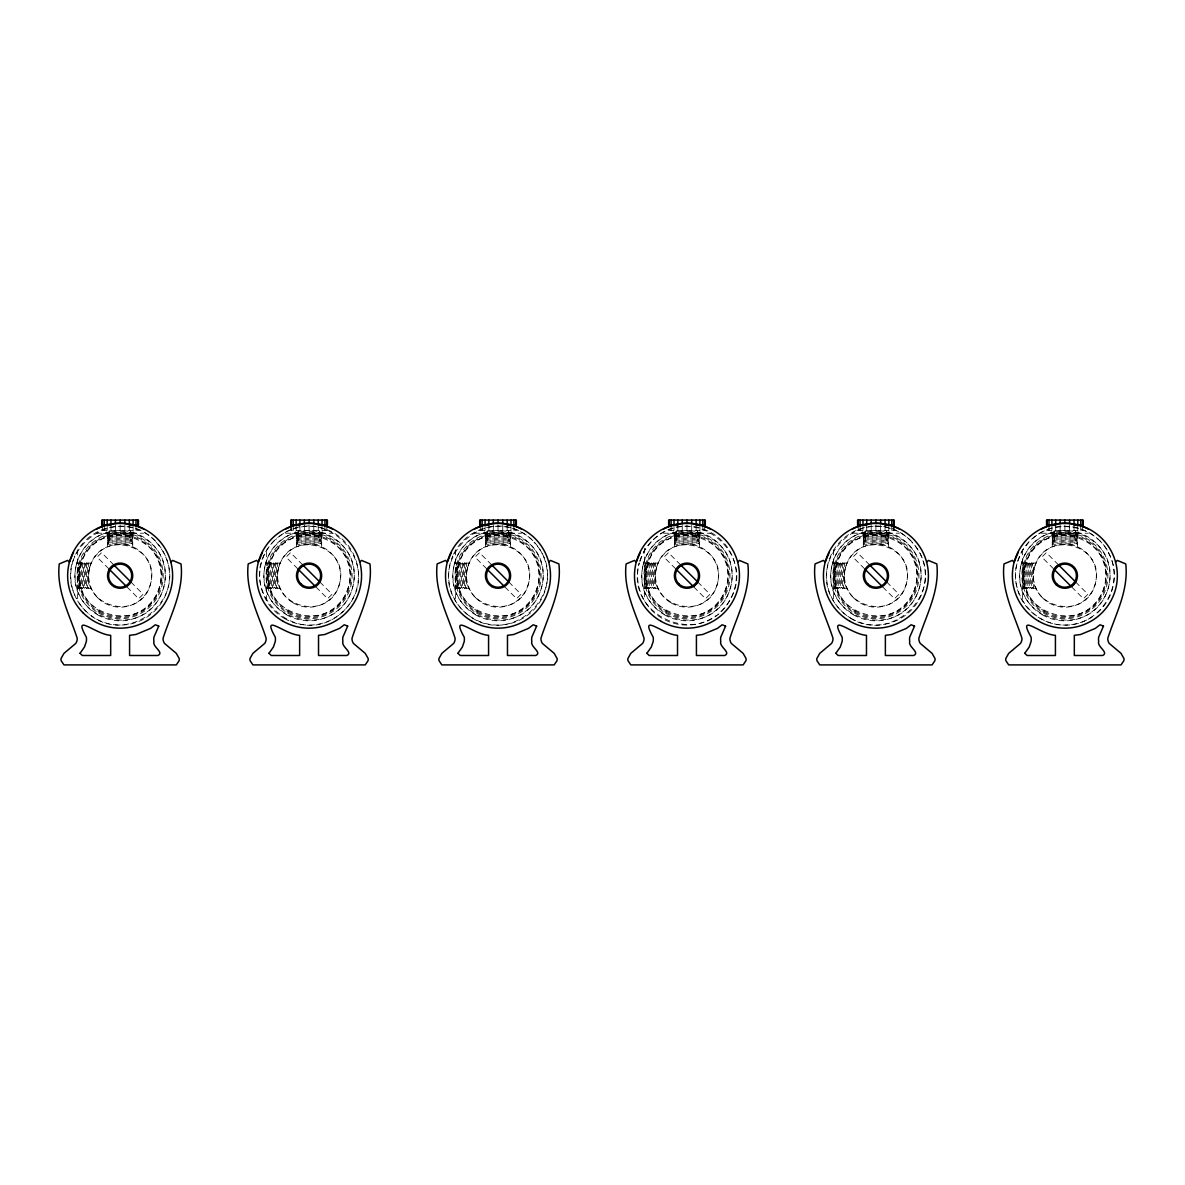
<?xml version="1.0" encoding="UTF-8"?>
<svg xmlns="http://www.w3.org/2000/svg" width="1185" height="1185" viewBox="0 0 1185 1185"><rect width="100%" height="100%" fill="white"/><g stroke="black" fill="none" stroke-linecap="round" stroke-linejoin="round"><path stroke-width="0.75" stroke-dasharray="5 3.75" d="M639.974 561.201L644.196 550.981L652.046 540.76M1017.856 561.201L1022.092 550.981L1029.943 540.76M155.057 540.76C117.063 500.87 49.34 550.699 76.655 598.677M274.15 540.76C229.075 586.916 297.85 655.69 344.005 610.616C388.443 565.541 322.113 496.574 275.616 539.634M81.335 587.227L80.299 588.278L79.247 587.227L79.247 564.134L80.299 563.082L81.335 564.134L81.335 587.227L82.387 588.278L83.439 587.227L83.439 564.134L82.387 563.082L81.335 564.134M108.59 536.894L107.539 535.842L108.59 534.791L131.683 534.791L132.735 535.842L131.683 536.894L108.59 536.894L107.539 537.946L108.59 538.997L131.683 538.997L132.735 537.946L131.683 536.894M83.439 564.134L84.49 563.082L85.542 564.134L85.542 587.227L86.594 588.278L87.646 587.227L87.646 564.134L86.594 563.082L85.542 564.134M131.683 538.997L132.735 540.049L131.683 541.086L108.59 541.086L107.539 540.049L108.59 538.997M131.683 541.086L132.735 542.137L131.683 543.189L108.59 543.189L107.539 542.137L108.59 541.086M87.646 564.134L88.682 563.082L88.682 588.278L87.646 587.227M108.59 543.189L107.539 544.241L132.735 544.241L131.683 543.189M79.247 587.227L78.195 588.278L78.195 563.082L79.247 564.134M131.683 534.791L132.735 533.739L107.539 533.739L108.59 534.791M83.439 587.227L84.49 588.278L85.542 587.227M270.284 587.227L269.232 588.278L268.195 587.227L268.195 564.134L269.232 563.082L270.284 564.134L270.284 587.227L271.335 588.278L272.387 587.227L272.387 564.134L271.335 563.082L270.284 564.134M297.539 536.894L296.487 535.842L297.539 534.791L320.631 534.791L321.683 535.842L320.631 536.894L297.539 536.894L296.487 537.946L297.539 538.997L320.631 538.997L321.683 537.946L320.631 536.894M272.387 564.134L273.439 563.082L274.49 564.134L274.49 587.227L275.542 588.278L276.594 587.227L276.594 564.134L275.542 563.082L274.49 564.134M320.631 538.997L321.683 540.049L320.631 541.086L297.539 541.086L296.487 540.049L297.539 538.997M320.631 541.086L321.683 542.137L320.631 543.189L297.539 543.189L296.487 542.137L297.539 541.086M276.594 564.134L277.631 563.082L277.631 588.278L276.594 587.227M297.539 543.189L296.487 544.241L321.683 544.241L320.631 543.189M268.195 587.227L267.143 588.278L267.143 563.082L268.195 564.134M320.631 534.791L321.683 533.739L296.487 533.739L297.539 534.791M272.387 587.227L273.439 588.278L274.49 587.227M459.232 587.227L458.18 588.278L457.143 587.227L457.143 564.134L458.18 563.082L459.232 564.134L459.232 587.227L460.284 588.278L461.335 587.227L461.335 564.134L460.284 563.082L459.232 564.134M509.58 538.997L510.617 540.049L509.58 541.086L486.487 541.086L485.435 540.049L486.487 538.997L509.58 538.997L510.617 537.946L509.58 536.894L486.487 536.894L485.435 535.842L486.487 534.791L509.58 534.791L510.617 533.739L485.435 533.739L486.487 534.791M486.487 538.997L485.435 537.946L486.487 536.894M461.335 564.134L462.387 563.082L463.439 564.134L463.439 587.227L464.49 588.278L465.527 587.227L465.527 564.134L464.49 563.082L463.439 564.134M509.58 541.086L510.617 542.137L509.58 543.189L486.487 543.189L485.435 542.137L486.487 541.086M465.527 564.134L466.579 563.082L466.579 588.278L465.527 587.227M486.487 543.189L485.435 544.241L510.617 544.241L509.58 543.189M457.143 587.227L456.092 588.278L456.092 563.082L457.143 564.134M509.58 536.894L510.617 535.842L509.58 534.791M461.335 587.227L462.387 588.278L463.439 587.227M646.077 564.134L647.128 563.082L648.18 564.134L648.18 587.227L647.128 588.278L646.077 587.227L646.077 564.134L645.04 563.082L645.04 588.278L646.077 587.227M698.513 538.997L699.565 540.049L698.513 541.086L675.42 541.086L674.383 540.049L675.42 538.997L698.513 538.997L699.565 537.946L698.513 536.894L675.42 536.894L674.383 535.842L675.42 534.791L698.513 534.791L699.565 533.739L674.383 533.739L675.42 534.791M648.18 564.134L649.232 563.082L650.284 564.134L650.284 587.227L649.232 588.278L648.18 587.227M675.42 538.997L674.383 537.946L675.42 536.894M650.284 564.134L651.335 563.082L652.387 564.134L652.387 587.227L651.335 588.278L650.284 587.227M652.387 564.134L653.424 563.082L654.475 564.134L654.475 587.227L653.424 588.278L652.387 587.227M698.513 541.086L699.565 542.137L698.513 543.189L675.42 543.189L674.383 542.137L675.42 541.086M654.475 564.134L655.527 563.082L655.527 588.278L654.475 587.227M675.42 543.189L674.383 544.241L699.565 544.241L698.513 543.189M698.513 536.894L699.565 535.842L698.513 534.791M835.025 564.134L836.077 563.082L837.128 564.134L837.128 587.227L836.077 588.278L835.025 587.227L835.025 564.134L833.973 563.082L833.973 588.278L835.025 587.227M887.461 534.791L888.513 535.842L887.461 536.894L864.369 536.894L863.317 535.842L864.369 534.791L887.461 534.791L888.513 533.739L863.317 533.739L864.369 534.791M837.128 564.134L838.18 563.082L839.232 564.134L839.232 587.227L838.18 588.278L837.128 587.227M887.461 541.086L888.513 542.137L887.461 543.189L864.369 543.189L863.317 542.137L864.369 541.086L887.461 541.086L888.513 540.049L887.461 538.997L864.369 538.997L863.317 537.946L864.369 536.894M839.232 564.134L840.283 563.082L841.335 564.134L841.335 587.227L842.372 588.278L843.424 587.227L843.424 564.134L842.372 563.082L841.335 564.134M864.369 541.086L863.317 540.049L864.369 538.997M843.424 564.134L844.475 563.082L844.475 588.278L843.424 587.227M864.369 543.189L863.317 544.241L888.513 544.241L887.461 543.189M887.461 538.997L888.513 537.946L887.461 536.894M839.232 587.227L840.283 588.278L841.335 587.227M1023.973 564.134L1025.025 563.082L1026.077 564.134L1026.077 587.227L1025.025 588.278L1023.973 587.227L1023.973 564.134L1022.922 563.082L1022.922 588.278L1023.973 587.227M1076.41 534.791L1077.461 535.842L1076.41 536.894L1053.317 536.894L1052.265 535.842L1053.317 534.791L1076.41 534.791L1077.461 533.739L1052.265 533.739L1053.317 534.791M1026.077 564.134L1027.128 563.082L1028.18 564.134L1028.18 587.227L1027.128 588.278L1026.077 587.227M1076.41 541.086L1077.461 542.137L1076.41 543.189L1053.317 543.189L1052.265 542.137L1053.317 541.086L1076.41 541.086L1077.461 540.049L1076.41 538.997L1053.317 538.997L1052.265 537.946L1053.317 536.894M1028.18 564.134L1029.232 563.082L1030.269 564.134L1030.269 587.227L1029.232 588.278L1028.18 587.227M1053.317 541.086L1052.265 540.049L1053.317 538.997M1030.269 564.134L1031.32 563.082L1032.372 564.134L1032.372 587.227L1033.424 588.278L1033.424 563.082L1032.372 564.134M1053.317 543.189L1052.265 544.241L1077.461 544.241L1076.41 543.189M1076.41 538.997L1077.461 537.946L1076.41 536.894M1030.269 587.227L1031.32 588.278L1032.372 587.227M653.513 539.634C692.795 500.84 758.444 553.351 729.753 600.38C702.661 649.647 623.591 616.896 639.263 562.905A49.4 49.4 0 0 0 716.303 615.43M1032.861 538.508C1054.694 518.082 1093.251 525.073 1107.649 550.981A49.4 49.4 0 0 0 1099.799 540.76M101.821 530.599L138.452 530.599M327.401 530.599L290.755 530.599L290.755 525.34M479.703 530.599L516.349 530.599M668.651 530.599L705.297 530.599M857.599 530.599L894.245 530.599L894.245 525.34M1046.548 530.599L1083.179 530.599M96.681 533.22L143.592 533.22M285.615 533.22L332.541 533.22M474.563 533.22L521.489 533.22M663.511 533.22L710.437 533.22M852.459 533.22L899.385 533.22M1041.408 533.22L1088.319 533.22M107.539 535.842L132.735 535.842M296.487 535.842L321.683 535.842M485.435 535.842L510.617 535.842M674.383 535.842L699.565 535.842M863.317 535.842L888.513 535.842M1052.265 535.842L1077.461 535.842M107.539 537.946L132.735 537.946M296.487 537.946L321.683 537.946M485.435 537.946L510.617 537.946M674.383 537.946L699.565 537.946M863.317 537.946L888.513 537.946M1052.265 537.946L1077.461 537.946M107.539 540.049L132.735 540.049M296.487 540.049L321.683 540.049M485.435 540.049L510.617 540.049M674.383 540.049L699.565 540.049M863.317 540.049L888.513 540.049M1052.265 540.049L1077.461 540.049M107.539 542.137L132.735 542.137M296.487 542.137L321.683 542.137M485.435 542.137L510.617 542.137M674.383 542.137L699.565 542.137M863.317 542.137L888.513 542.137M1052.265 542.137L1077.461 542.137M77.662 563.082L91.556 563.082M266.61 563.082L280.504 563.082M455.558 563.082L469.453 563.082M644.507 563.082L658.401 563.082M833.455 563.082L847.349 563.082M1022.403 563.082L1036.297 563.082M77.662 588.278L91.556 588.278M266.61 588.278L280.504 588.278M455.558 588.278L469.453 588.278M644.507 588.278L658.401 588.278M833.455 588.278L847.349 588.278M1022.403 588.278L1036.297 588.278M910.85 540.76C864.694 495.685 795.92 564.46 840.995 610.616C886.069 655.053 955.036 588.723 911.961 542.226M532.954 540.76C486.798 495.685 418.024 564.46 463.098 610.616C508.172 655.053 577.139 588.723 534.079 542.226M1058.486 564.86L1046.311 552.669L1041.852 557.128L1054.043 569.304M1075.699 582.057L1087.874 594.248L1083.431 598.692L1071.24 586.516M869.538 564.86L857.362 552.669L852.904 557.128L865.094 569.304M886.75 582.057L898.926 594.248L894.482 598.692L882.292 586.516M680.59 564.86L668.414 552.669L663.97 557.128L676.146 569.304M697.802 582.057L709.978 594.248L705.534 598.692L693.343 586.516M491.656 564.86L479.466 552.669L475.022 557.128L487.198 569.304M508.854 582.057L521.03 594.248L516.586 598.692L504.41 586.516M302.708 564.86L290.518 552.669L286.074 557.128L298.25 569.304M319.906 582.057L332.096 594.248L327.638 598.692L315.462 586.516M113.76 564.86L101.569 552.669L97.126 557.128L109.301 569.304M130.957 582.057L143.148 594.248L138.689 598.692L126.514 586.516M156.183 542.226C203.331 596.855 115.997 661.304 77.351 600.38A49.4 49.4 0 0 0 89.334 614.304M1108.345 552.684C1126.372 583.598 1100.495 626.154 1064.871 625.073C1033.587 625.65 1008.494 592.974 1017.16 562.905A49.4 49.4 0 0 0 1094.199 615.43M1082.557 525.34L1082.557 530.599M1080.735 525.34L1080.735 530.599M1077.817 525.34L1077.817 530.599M1077.461 533.22L1077.461 547.115M1075.358 530.599L1075.358 541.086L1076.41 540.049L1075.358 538.997L1076.41 537.946L1075.358 536.894L1076.41 533.739L1075.358 532.687L1054.369 532.687L1053.317 533.739L1054.369 534.791L1053.317 535.842L1054.369 536.894L1053.317 540.049L1054.369 541.086L1054.369 530.599M1074.025 525.34L1074.025 530.599M1069.611 525.34L1069.611 530.599M1064.871 525.34L1064.871 530.599M1060.131 525.34L1060.131 530.599M1055.702 525.34L1055.702 530.599M1052.265 533.22L1052.265 547.115M1051.91 525.34L1051.91 530.599M1049.006 525.34L1049.006 530.599M1031.32 563.082L1031.32 588.278M1029.232 563.082L1029.232 588.278M1027.128 563.082L1027.128 588.278M1025.025 563.082L1025.025 588.278M1022.403 549.988L1022.403 601.106M893.608 525.34L893.608 530.599M891.787 525.34L891.787 530.599M888.869 525.34L888.869 530.599M888.513 533.22L888.513 547.115M886.424 530.599L886.424 541.086L887.461 540.049L886.424 538.997L887.461 537.946L886.424 536.894L887.461 535.842L886.424 532.687L865.42 532.687L864.369 533.739L865.42 534.791L864.369 535.842L865.42 536.894L864.369 537.946L865.42 541.086L865.42 530.599M885.076 525.34L885.076 530.599M880.662 525.34L880.662 530.599M875.922 525.34L875.922 530.599M871.182 525.34L871.182 530.599M866.753 525.34L866.753 530.599M863.317 533.22L863.317 547.115M862.961 525.34L862.961 530.599M860.058 525.34L860.058 530.599M858.221 525.34L858.221 530.599M842.372 563.082L842.372 588.278M840.283 563.082L840.283 588.278M838.18 563.082L838.18 588.278M836.077 563.082L836.077 588.278M833.455 549.988L833.455 601.106M704.675 525.34L704.675 530.599M702.838 525.34L702.838 530.599M699.92 525.34L699.92 530.599M699.565 533.22L699.565 547.115M697.476 530.599L697.476 541.086L698.513 540.049L697.476 538.997L698.513 537.946L697.476 536.894L698.513 535.842L697.476 532.687L676.472 532.687L675.42 533.739L676.472 534.791L675.42 535.842L676.472 536.894L675.42 540.049L676.472 541.086L676.472 530.599M696.128 525.34L696.128 530.599M691.714 525.34L691.714 530.599M686.974 525.34L686.974 530.599M682.234 525.34L682.234 530.599M677.82 525.34L677.82 530.599M674.383 533.22L674.383 547.115M674.013 525.34L674.013 530.599M671.11 525.34L671.11 530.599M653.424 563.082L653.424 588.278M651.335 563.082L651.335 588.278M649.232 563.082L649.232 588.278M647.128 563.082L647.128 588.278M644.507 548.166L644.507 601.106M513.89 525.34L513.89 530.599M510.987 525.34L510.987 530.599M510.617 533.22L510.617 547.115M508.528 530.599L508.528 541.086L509.58 540.049L508.528 538.997L509.58 537.946L508.528 536.894L509.58 535.842L508.528 532.687L487.524 532.687L486.487 533.739L487.524 534.791L486.487 535.842L487.524 536.894L486.487 540.049L487.524 541.086L487.524 530.599M507.18 525.34L507.18 530.599M502.766 525.34L502.766 530.599M498.026 525.34L498.026 530.599M493.286 525.34L493.286 530.599M488.872 525.34L488.872 530.599M485.435 533.22L485.435 547.115M485.08 525.34L485.08 530.599M482.162 525.34L482.162 530.599M480.325 525.34L480.325 530.599M464.49 563.082L464.49 588.278M462.387 563.082L462.387 588.278M460.284 563.082L460.284 588.278M458.18 563.082L458.18 588.278M455.558 549.988L455.558 601.106M326.779 525.34L326.779 530.599M324.942 525.34L324.942 530.599M322.039 525.34L322.039 530.599M321.683 533.22L321.683 547.115M319.58 530.599L319.58 541.086L320.631 540.049L319.58 538.997L320.631 537.946L319.58 536.894L320.631 533.739L319.58 532.687L298.576 532.687L297.539 533.739L298.576 534.791L297.539 535.842L298.576 536.894L297.539 540.049L298.576 541.086L298.576 530.599M318.247 525.34L318.247 530.599M313.818 525.34L313.818 530.599M309.078 525.34L309.078 530.599M304.338 525.34L304.338 530.599M299.923 525.34L299.923 530.599M296.487 533.22L296.487 547.115M296.131 525.34L296.131 530.599M293.213 525.34L293.213 530.599M291.392 525.34L291.392 530.599M275.542 563.082L275.542 588.278M273.439 563.082L273.439 588.278M271.335 563.082L271.335 588.278M269.232 563.082L269.232 588.278M266.61 551.81L266.61 601.106M135.994 525.34L135.994 530.599M133.09 525.34L133.09 530.599M132.735 533.22L132.735 547.115M130.631 530.599L130.631 541.086L131.683 540.049L130.631 538.997L131.683 537.946L130.631 534.791L131.683 533.739L130.631 532.687L109.642 532.687L108.59 533.739L109.642 534.791L108.59 535.842L109.642 538.997L108.59 540.049L109.642 541.086L109.642 530.599M129.298 525.34L129.298 530.599M124.869 525.34L124.869 530.599M120.129 525.34L120.129 530.599M115.389 525.34L115.389 530.599M110.975 525.34L110.975 530.599M107.539 533.22L107.539 547.115M107.183 525.34L107.183 530.599M104.265 525.34L104.265 530.599M102.443 525.34L102.443 530.599M86.594 563.082L86.594 588.278M84.49 563.082L84.49 588.278M82.387 563.082L82.387 588.278M80.299 563.082L80.299 588.278M77.662 549.988L77.662 601.106M703.268 529.058A49.4 49.4 0 0 1 717.769 614.304M639.767 561.142A49.4 49.4 0 0 1 699.757 527.977M453.529 554.239A49.4 49.4 0 0 1 522.2 532.613A49.4 49.4 0 0 1 539.516 602.484A49.4 49.4 0 0 1 468.697 615.43M467.231 614.304A49.4 49.4 0 0 1 452.759 555.928M144.837 532.909A49.4 49.4 0 0 1 161.456 602.735A49.4 49.4 0 0 1 90.801 615.43M76.477 598.78A49.4 49.4 0 0 1 74.862 555.928M75.633 554.239A49.4 49.4 0 0 1 85.201 540.76M86.535 539.486A49.4 49.4 0 0 1 141.578 531.191M1108.523 552.595A49.4 49.4 0 0 1 1095.666 614.304M1017.663 561.142A49.4 49.4 0 0 1 1045.111 530.421M1046.829 529.71A49.4 49.4 0 0 1 1098.465 539.486M76.536 564.001C61.946 621.118 147.799 644.122 163.723 587.36C178.313 530.243 92.46 507.239 76.536 564.001M80.595 565.082C66.316 616.289 146.436 637.767 159.679 586.279C173.958 535.072 93.822 513.609 80.595 565.082M89.719 567.541C78.728 606.913 140.378 623.428 150.554 583.835C161.53 544.448 99.895 527.932 89.719 567.541M265.484 564.001C250.894 621.118 336.747 644.122 352.671 587.36C367.261 530.243 281.408 507.239 265.484 564.001M269.543 565.082C255.249 616.289 335.385 637.767 348.627 586.279C362.906 535.072 282.771 513.609 269.543 565.082M278.668 567.541C267.677 606.913 329.311 623.428 339.502 583.835C350.479 544.448 288.844 527.932 278.668 567.541M454.433 564.001C439.842 621.118 525.696 644.122 541.619 587.36C556.209 530.243 470.356 507.239 454.433 564.001M458.476 565.082C444.197 616.289 524.333 637.767 537.575 586.279C551.855 535.072 471.719 513.609 458.476 565.082M467.616 567.541C456.625 606.913 518.26 623.428 528.451 583.835C539.427 544.448 477.792 527.932 467.616 567.541M643.381 564.001C628.791 621.118 714.644 644.122 730.567 587.36C745.158 530.243 659.304 507.239 643.381 564.001M647.425 565.082C633.145 616.289 713.281 637.767 726.524 586.279C740.803 535.072 660.667 513.609 647.425 565.082M656.549 567.541C645.573 606.913 707.208 623.428 717.384 583.835C728.375 544.448 666.74 527.932 656.549 567.541M832.329 564.001C817.739 621.118 903.592 644.122 919.516 587.36C934.106 530.243 848.253 507.239 832.329 564.001M836.373 565.082C822.094 616.289 902.229 637.767 915.457 586.279C929.751 535.072 849.615 513.609 836.373 565.082M845.497 567.541C834.521 606.913 896.156 623.428 906.332 583.835C917.323 544.448 855.688 527.932 845.497 567.541M1021.277 564.001C1006.687 621.118 1092.54 644.122 1108.464 587.36C1123.054 530.243 1037.201 507.239 1021.277 564.001M1025.321 565.082C1011.042 616.289 1091.178 637.767 1104.405 586.279C1118.684 535.072 1038.564 513.609 1025.321 565.082M1034.446 567.541C1023.47 606.913 1085.104 623.428 1095.281 583.835C1106.272 544.448 1044.622 527.932 1034.446 567.541M106.546 531.769C108.472 537.768 111.212 527.518 106.546 531.769M130.691 531.769C132.616 537.768 135.357 527.518 130.691 531.769M295.495 531.769C297.42 537.768 300.16 527.518 295.495 531.769M319.624 531.769C321.565 537.768 324.305 527.518 319.624 531.769M484.428 531.769C486.368 537.768 489.109 527.518 484.428 531.769M508.572 531.769C510.513 537.768 513.253 527.518 508.572 531.769M673.376 531.769C675.317 537.768 678.057 527.518 673.376 531.769M697.521 531.769C699.446 537.768 702.201 527.518 697.521 531.769M862.324 531.769C864.25 537.768 867.005 527.518 862.324 531.769M886.469 531.769C888.394 537.768 891.135 527.518 886.469 531.769M1051.273 531.769C1053.198 537.768 1055.939 527.518 1051.273 531.769M1075.417 531.769C1077.343 537.768 1080.083 527.518 1075.417 531.769M665.452 612.956A43.045 43.045 0 0 0 730.004 575.688A43.045 43.045 0 0 0 665.452 538.42A43.045 43.045 0 0 0 665.452 612.956M665.985 612.053A41.993 41.993 0 0 0 728.968 575.688A41.993 41.993 0 0 0 665.985 539.323A41.993 41.993 0 0 0 665.985 612.053M666.503 611.134A40.942 40.942 0 0 0 727.916 575.688A40.942 40.942 0 0 0 666.503 540.227A40.942 40.942 0 0 0 666.503 611.134M664.4 614.778A45.134 45.134 0 0 0 732.108 575.688A45.134 45.134 0 0 0 664.4 536.598A45.134 45.134 0 0 0 664.4 614.778M671.228 602.958A31.491 31.491 0 0 0 718.466 575.688A31.491 31.491 0 0 0 671.228 548.418A31.491 31.491 0 0 0 671.228 602.958M855.451 611.134A40.942 40.942 0 0 0 916.864 575.688A40.942 40.942 0 0 0 855.451 540.227A40.942 40.942 0 0 0 855.451 611.134M854.933 612.053A41.993 41.993 0 0 0 917.916 575.688A41.993 41.993 0 0 0 854.933 539.323A41.993 41.993 0 0 0 854.933 612.053M851.23 618.466A49.4 49.4 0 0 0 925.307 575.688A49.4 49.4 0 0 0 851.23 532.909A49.4 49.4 0 0 0 851.23 618.466M853.348 614.778A45.134 45.134 0 0 0 921.056 575.688A45.134 45.134 0 0 0 853.348 536.598A45.134 45.134 0 0 0 853.348 614.778M853.659 597.951A31.491 31.491 0 0 0 906.332 583.835A31.491 31.491 0 0 0 867.775 545.263A31.491 31.491 0 0 0 853.659 597.951M854.4 612.956A43.045 43.045 0 0 0 918.953 575.688A43.045 43.045 0 0 0 854.4 538.42A43.045 43.045 0 0 0 854.4 612.956M476.503 612.956A43.045 43.045 0 0 0 541.071 575.688A43.045 43.045 0 0 0 476.503 538.42A43.045 43.045 0 0 0 476.503 612.956M477.037 612.053A41.993 41.993 0 0 0 540.019 575.688A41.993 41.993 0 0 0 477.037 539.323A41.993 41.993 0 0 0 477.037 612.053M477.555 611.134A40.942 40.942 0 0 0 538.968 575.688A40.942 40.942 0 0 0 477.555 540.227A40.942 40.942 0 0 0 477.555 611.134M475.466 614.778A45.134 45.134 0 0 0 543.16 575.688A45.134 45.134 0 0 0 475.466 536.598A45.134 45.134 0 0 0 475.466 614.778M475.763 597.951A31.491 31.491 0 0 0 528.451 583.835A31.491 31.491 0 0 0 489.879 545.263A31.491 31.491 0 0 0 475.763 597.951M288.607 611.134A40.942 40.942 0 0 0 350.019 575.688A40.942 40.942 0 0 0 288.607 540.227A40.942 40.942 0 0 0 288.607 611.134M288.088 612.053A41.993 41.993 0 0 0 351.071 575.688A41.993 41.993 0 0 0 288.088 539.323A41.993 41.993 0 0 0 288.088 612.053M284.385 618.466A49.4 49.4 0 0 0 358.477 575.688A49.4 49.4 0 0 0 284.385 532.909A49.4 49.4 0 0 0 284.385 618.466M286.518 614.778A45.134 45.134 0 0 0 354.211 575.688A45.134 45.134 0 0 0 286.518 536.598A45.134 45.134 0 0 0 286.518 614.778M287.555 612.956A43.045 43.045 0 0 0 352.123 575.688A43.045 43.045 0 0 0 287.555 538.42A43.045 43.045 0 0 0 287.555 612.956M293.332 602.958A31.491 31.491 0 0 0 340.569 575.688A31.491 31.491 0 0 0 293.332 548.418A31.491 31.491 0 0 0 293.332 602.958M99.14 612.053A41.993 41.993 0 0 0 162.123 575.688A41.993 41.993 0 0 0 99.14 539.323A41.993 41.993 0 0 0 99.14 612.053M99.659 611.134A40.942 40.942 0 0 0 161.071 575.688A40.942 40.942 0 0 0 99.659 540.227A40.942 40.942 0 0 0 99.659 611.134M97.57 614.778A45.134 45.134 0 0 0 165.263 575.688A45.134 45.134 0 0 0 97.57 536.598A45.134 45.134 0 0 0 97.57 614.778M97.866 597.951A31.491 31.491 0 0 0 150.554 583.835A31.491 31.491 0 0 0 111.982 545.263A31.491 31.491 0 0 0 97.866 597.951M98.607 612.956A43.045 43.045 0 0 0 163.174 575.688A43.045 43.045 0 0 0 98.607 538.42A43.045 43.045 0 0 0 98.607 612.956M1043.348 612.956A43.045 43.045 0 0 0 1107.901 575.688A43.045 43.045 0 0 0 1043.348 538.42A43.045 43.045 0 0 0 1043.348 612.956M1043.867 612.053A41.993 41.993 0 0 0 1106.849 575.688A41.993 41.993 0 0 0 1043.867 539.323A41.993 41.993 0 0 0 1043.867 612.053M1044.4 611.134A40.942 40.942 0 0 0 1105.812 575.688A40.942 40.942 0 0 0 1044.4 540.227A40.942 40.942 0 0 0 1044.4 611.134M1042.296 614.778A45.134 45.134 0 0 0 1110.004 575.688A45.134 45.134 0 0 0 1042.296 536.598A45.134 45.134 0 0 0 1042.296 614.778M1042.593 597.951A31.491 31.491 0 0 0 1095.281 583.835A31.491 31.491 0 0 0 1056.724 545.263A31.491 31.491 0 0 0 1042.593 597.951"/><path stroke-width="1.5" d="M73.529 552.225L69.441 562.105L67.649 560.416L59.25 563.927C56.228 590.515 69.382 614.067 77.203 638.241A8.532 8.532 0 0 1 75.781 643.411L63.946 653.379L61.028 658.579A5.629 5.629 0 0 0 61.176 660.726L63.96 664.904L176.313 664.904L179.098 660.726A5.629 5.629 0 0 0 179.231 658.579L176.328 653.379L164.493 643.411A8.532 8.532 0 0 1 163.071 638.241C170.892 614.067 184.03 590.515 181.009 563.927L172.625 560.416L170.833 562.105M262.477 552.225L258.389 562.105L256.597 560.416L248.198 563.927C245.177 590.515 258.33 614.067 266.136 638.241A8.532 8.532 0 0 1 264.729 643.411L252.894 653.379L249.976 658.579A5.629 5.629 0 0 0 250.124 660.726L252.909 664.904L365.247 664.904L368.031 660.726A5.629 5.629 0 0 0 368.18 658.579L365.261 653.379L353.426 643.411A8.532 8.532 0 0 1 352.019 638.241C359.84 614.067 372.979 590.515 369.957 563.927L361.558 560.416L359.781 562.105M451.426 552.225L447.323 562.105L445.545 560.416L437.147 563.927C434.125 590.515 447.278 614.067 455.084 638.241A8.532 8.532 0 0 1 453.677 643.411L441.842 653.379L438.924 658.579A5.629 5.629 0 0 0 439.072 660.726L441.857 664.904L554.195 664.904L556.98 660.726A5.629 5.629 0 0 0 557.128 658.579L554.21 653.379L542.375 643.411A8.532 8.532 0 0 1 540.967 638.241C548.788 614.067 561.927 590.515 558.905 563.927L550.507 560.416L548.729 562.105M640.359 552.225L636.271 562.105L634.493 560.416L626.095 563.927C623.073 590.515 636.212 614.067 644.033 638.241A8.532 8.532 0 0 1 642.625 643.411L630.79 653.379L627.872 658.579A5.629 5.629 0 0 0 628.02 660.726L630.805 664.904L743.143 664.904L745.928 660.726A5.629 5.629 0 0 0 746.076 658.579L743.158 653.379L731.323 643.411A8.532 8.532 0 0 1 729.916 638.241C737.722 614.067 750.875 590.515 747.853 563.927L739.455 560.416L737.677 562.105M829.307 552.225L825.219 562.105L823.442 560.416L815.043 563.927C812.021 590.515 825.16 614.067 832.981 638.241A8.532 8.532 0 0 1 831.574 643.411L819.739 653.379L816.821 658.579A5.629 5.629 0 0 0 816.969 660.726L819.753 664.904L932.091 664.904L934.876 660.726A5.629 5.629 0 0 0 935.024 658.579L932.106 653.379L920.271 643.411A8.532 8.532 0 0 1 918.864 638.241C926.67 614.067 939.823 590.515 936.802 563.927L928.403 560.416L926.611 562.105M1018.256 552.225L1014.167 562.105L1012.375 560.416L1003.991 563.927C1000.969 590.515 1014.108 614.067 1021.929 638.241A8.532 8.532 0 0 1 1020.507 643.411L1008.672 653.379L1005.769 658.579A5.629 5.629 0 0 0 1005.902 660.726L1008.687 664.904L1121.04 664.904L1123.824 660.726A5.629 5.629 0 0 0 1123.972 658.579L1121.054 653.379L1109.219 643.411A8.532 8.532 0 0 1 1107.797 638.241C1115.618 614.067 1128.772 590.515 1125.75 563.927L1117.351 560.416L1115.559 562.105M299.361 568.193L301.582 565.971M489.42 567.082L487.198 569.304L504.41 586.516M677.257 568.193L679.479 565.971M1055.154 568.193L1057.376 565.971M1074.588 583.168L1071.24 586.516L1054.043 569.304M96.681 529.073C111.138 521.548 129.121 521.548 143.592 529.073M285.615 529.073C300.086 521.548 318.069 521.548 332.541 529.073M474.563 529.073C489.035 521.548 507.017 521.548 521.489 529.073M663.511 529.073C677.983 521.548 695.965 521.548 710.437 529.073M852.459 529.073C866.931 521.548 884.914 521.548 899.385 529.073M1041.408 529.073C1055.879 521.548 1073.862 521.548 1088.319 529.073M1058.486 564.86L1075.699 582.057M869.538 564.86L886.75 582.057M865.094 569.304L882.292 586.516M680.59 564.86L697.802 582.057L693.343 586.516L676.146 569.304M491.656 564.86L508.854 582.057M302.708 564.86L319.906 582.057M298.25 569.304L315.462 586.516M130.957 582.057L113.76 564.86L109.301 569.304L126.514 586.516M1082.557 520.096L1082.557 525.34M1080.735 520.096L1080.735 525.34M1077.817 520.096L1077.817 525.34M1074.025 520.096L1074.025 525.34L1083.179 525.34L1083.179 520.096L1046.548 520.096L1046.548 525.34L1055.702 525.34L1055.702 520.096M1069.611 520.096L1069.611 523.592M1064.871 520.096L1064.871 523.592M1060.131 520.096L1060.131 523.592M1051.91 520.096L1051.91 525.34M1049.006 520.096L1049.006 525.34M1047.17 520.096L1047.17 525.34M893.608 520.096L893.608 525.34M891.787 520.096L891.787 525.34M888.869 520.096L888.869 525.34M885.076 520.096L885.076 525.34L894.245 525.34L894.245 520.096L857.599 520.096L857.599 525.34L866.753 525.34L866.753 520.096M880.662 520.096L880.662 523.592M875.922 520.096L875.922 523.592M871.182 520.096L871.182 523.592M862.961 520.096L862.961 525.34M860.058 520.096L860.058 525.34M858.221 520.096L858.221 525.34M704.675 520.096L704.675 525.34M702.838 520.096L702.838 525.34M699.92 520.096L699.92 525.34M696.128 520.096L696.128 525.34L705.297 525.34L705.297 520.096L668.651 520.096L668.651 525.34L677.82 525.34L677.82 520.096M691.714 520.096L691.714 523.592M686.974 520.096L686.974 523.592M682.234 520.096L682.234 523.592M674.013 520.096L674.013 525.34M671.11 520.096L671.11 525.34M669.273 520.096L669.273 525.34M515.727 520.096L515.727 525.34M513.89 520.096L513.89 525.34M510.987 520.096L510.987 525.34M507.18 520.096L507.18 525.34L516.349 525.34L516.349 520.096L479.703 520.096L479.703 525.34L488.872 525.34L488.872 520.096M502.766 520.096L502.766 523.592M498.026 520.096L498.026 523.592M493.286 520.096L493.286 523.592M485.08 520.096L485.08 525.34M482.162 520.096L482.162 525.34M480.325 520.096L480.325 525.34M326.779 520.096L326.779 525.34M324.942 520.096L324.942 525.34M322.039 520.096L322.039 525.34M318.247 520.096L318.247 525.34L327.401 525.34L327.401 520.096L290.755 520.096L290.755 525.34L299.923 525.34L299.923 520.096M313.818 520.096L313.818 523.592M309.078 520.096L309.078 523.592M304.338 520.096L304.338 523.592M296.131 520.096L296.131 525.34M293.213 520.096L293.213 525.34M291.392 520.096L291.392 525.34M137.83 520.096L137.83 525.34M135.994 520.096L135.994 525.34M133.09 520.096L133.09 525.34M129.298 520.096L129.298 525.34L138.452 525.34L138.452 520.096L101.821 520.096L101.821 525.34L110.975 525.34L110.975 520.096M124.869 520.096L124.869 523.592M120.129 520.096L120.129 523.592M115.389 520.096L115.389 523.592M107.183 520.096L107.183 525.34M104.265 520.096L104.265 525.34M102.443 520.096L102.443 525.34M158.746 626.11L153.931 637.13A14.842 14.842 0 0 0 153.931 641.559C152.124 646.788 164.552 652.446 157.916 655.498L129.58 655.498L129.58 635.323L135.89 634.493L150.569 628.405L155.309 624.776L158.746 626.11M347.694 626.11L342.88 637.13A14.842 14.842 0 0 0 342.88 641.559C341.073 646.788 353.5 652.446 346.864 655.498L318.528 655.498L318.528 635.323L324.838 634.493L339.517 628.405L344.257 624.776L347.694 626.11M536.642 626.11L531.828 637.13A14.842 14.842 0 0 0 531.828 641.559C530.021 646.788 542.449 652.446 535.813 655.498L507.476 655.498L507.476 635.323L513.786 634.493L528.466 628.405L533.206 624.776L536.642 626.11M725.59 626.11L720.776 637.13A14.842 14.842 0 0 0 720.776 641.559C718.969 646.788 731.397 652.446 724.761 655.498L696.424 655.498L696.424 635.323L702.735 634.493L717.414 628.405L722.154 624.776L725.59 626.11M914.539 626.11L909.724 637.13A14.842 14.842 0 0 0 909.724 641.559C907.917 646.788 920.345 652.446 913.709 655.498L885.373 655.498L885.373 635.323L891.683 634.493L906.362 628.405L911.102 624.776L914.539 626.11M1103.487 626.11L1098.673 637.13A14.842 14.842 0 0 0 1098.673 641.559C1096.866 646.788 1109.278 652.446 1102.657 655.498L1074.321 655.498L1074.321 635.323L1080.631 634.493L1095.31 628.405L1100.05 624.776L1103.487 626.11M80.032 653.291L82.343 655.498L110.679 655.498L110.679 635.323C95.541 634.538 72.092 611.756 86.327 637.13A14.842 14.842 0 0 1 86.327 641.559L84.461 647.04L80.032 653.291M268.98 653.291L271.291 655.498L299.627 655.498L299.627 635.323C284.489 634.538 261.041 611.756 275.276 637.13A14.842 14.842 0 0 1 275.276 641.559L273.409 647.04L268.98 653.291M457.928 653.291L460.239 655.498L488.575 655.498L488.575 635.323C473.437 634.538 449.989 611.756 464.224 637.13A14.842 14.842 0 0 1 464.224 641.559L462.357 647.04L457.928 653.291M646.877 653.291L649.187 655.498L677.524 655.498L677.524 635.323C662.385 634.538 638.937 611.756 653.172 637.13A14.842 14.842 0 0 1 653.172 641.559L651.306 647.04L646.877 653.291M835.825 653.291L838.136 655.498L866.472 655.498L866.472 635.323C851.334 634.538 827.885 611.756 842.12 637.13A14.842 14.842 0 0 1 842.12 641.559L840.254 647.04L835.825 653.291M1024.773 653.291L1027.084 655.498L1055.42 655.498L1055.42 635.323C1040.282 634.538 1016.834 611.756 1031.069 637.13A14.842 14.842 0 0 1 1031.069 641.559L1029.202 647.04L1024.773 653.291M660.726 621.133A52.481 52.481 0 0 0 739.455 575.688A52.481 52.481 0 0 0 660.726 530.228A52.481 52.481 0 0 0 660.726 621.133M680.679 586.59A12.591 12.591 0 0 0 699.565 575.688A12.591 12.591 0 0 0 680.679 564.771A12.591 12.591 0 0 0 680.679 586.59M678.812 583.85A11.554 11.554 0 0 0 698.128 578.68A11.554 11.554 0 0 0 683.982 564.534A11.554 11.554 0 0 0 678.812 583.85M849.675 621.133A52.481 52.481 0 0 0 928.403 575.688A52.481 52.481 0 0 0 849.675 530.228A52.481 52.481 0 0 0 849.675 621.133M869.627 586.59A12.591 12.591 0 0 0 888.513 575.688A12.591 12.591 0 0 0 869.627 564.771A12.591 12.591 0 0 0 869.627 586.59M867.761 583.85A11.554 11.554 0 0 0 887.076 578.68A11.554 11.554 0 0 0 872.93 564.534A11.554 11.554 0 0 0 867.761 583.85M471.778 621.133A52.481 52.481 0 0 0 550.507 575.688A52.481 52.481 0 0 0 471.778 530.228A52.481 52.481 0 0 0 471.778 621.133M491.731 586.59A12.591 12.591 0 0 0 510.617 575.688A12.591 12.591 0 0 0 491.731 564.771A12.591 12.591 0 0 0 491.731 586.59M492.249 585.686A11.554 11.554 0 0 0 509.58 575.688A11.554 11.554 0 0 0 492.249 565.689A11.554 11.554 0 0 0 492.249 585.686M282.83 621.133A52.481 52.481 0 0 0 361.558 575.688A52.481 52.481 0 0 0 282.83 530.228A52.481 52.481 0 0 0 282.83 621.133M302.782 586.59A12.591 12.591 0 0 0 321.683 575.688A12.591 12.591 0 0 0 302.782 564.771A12.591 12.591 0 0 0 302.782 586.59M300.916 583.85A11.554 11.554 0 0 0 320.231 578.68A11.554 11.554 0 0 0 306.085 564.534A11.554 11.554 0 0 0 300.916 583.85M114.353 585.686A11.554 11.554 0 0 0 131.683 575.688A11.554 11.554 0 0 0 114.353 565.689A11.554 11.554 0 0 0 114.353 585.686M83.024 612.793A52.481 52.481 0 0 0 170.833 589.271A52.481 52.481 0 0 0 106.546 524.985A52.481 52.481 0 0 0 83.024 612.793M113.834 586.59A12.591 12.591 0 0 0 132.735 575.688A12.591 12.591 0 0 0 113.834 564.771A12.591 12.591 0 0 0 113.834 586.59M1038.623 621.133A52.481 52.481 0 0 0 1117.351 575.688A52.481 52.481 0 0 0 1038.623 530.228A52.481 52.481 0 0 0 1038.623 621.133M1056.709 583.85A11.554 11.554 0 0 0 1076.024 578.68A11.554 11.554 0 0 0 1061.879 564.534A11.554 11.554 0 0 0 1056.709 583.85M1055.953 584.59A12.591 12.591 0 0 0 1077.032 578.947A12.591 12.591 0 0 0 1061.612 563.512A12.591 12.591 0 0 0 1055.953 584.59"/></g></svg>
